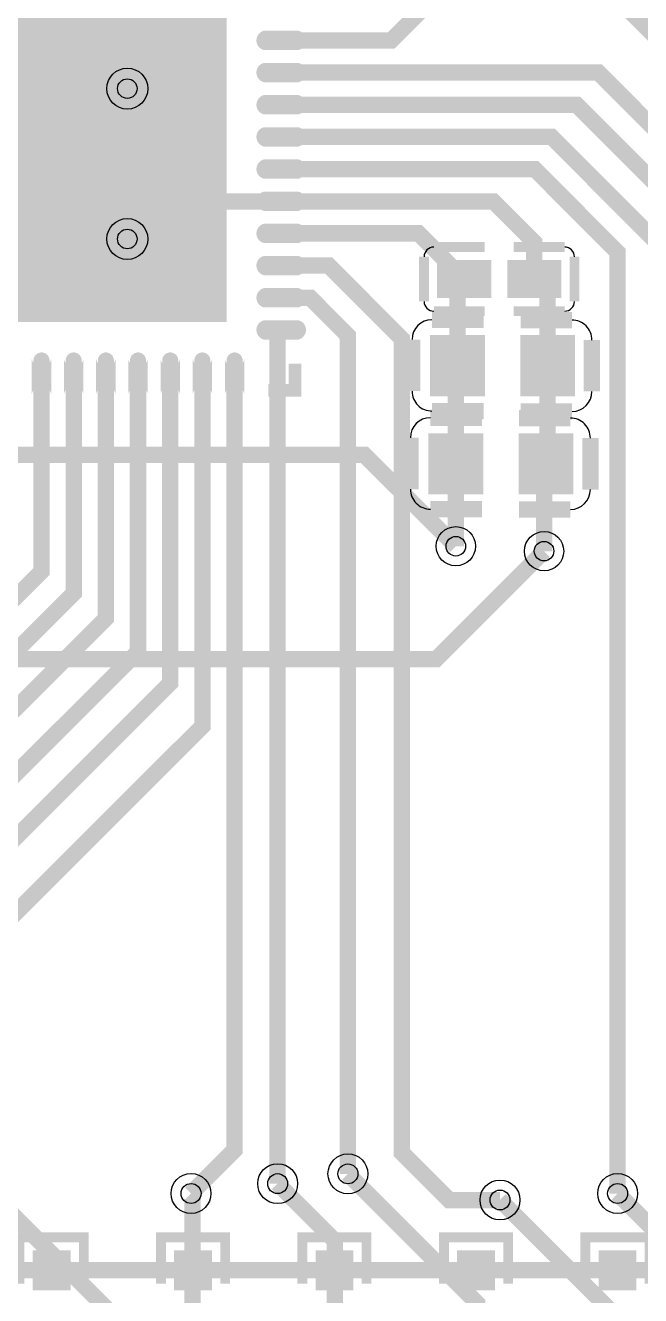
# Model space of a CAD drawing. Header units: millimetres. Extents: x 0 to 155, y 0 to 71.
# Drawn here: x 77.74 to 87.3, y 15.63 to 35.37 of the extents above; entities that cross this region are included whole.
import ezdxf

# ---------------------------------------------------------------- set-up
doc = ezdxf.new("R2010")
doc.units = ezdxf.units.MM
for name, color, linetype, true_color in [('BottomLayer', 7, 'Continuous', 0x0000ff), ('Hole', 7, 'Continuous', 0x222222), ('Multi-Layer', 7, 'Continuous', 0xc0c0c0), ('TopLayer', 7, 'Continuous', 0xff0000), ('TopPasteMaskLayer', 7, 'Continuous', 0x808080), ('TopSilkLayer', 7, 'Continuous', 0xffcc00), ('TopSolderMaskLayer', 7, 'Continuous', 0x800080)]:
    doc.layers.add(name, color=color, linetype=linetype, true_color=true_color)

msp = doc.modelspace()

# ---------------------------------------------------------------- hatches: boundary and pattern name
at = {"layer": 'TopLayer'}
for points in [[(73.642, 37.992), (80.842, 37.992), (80.842, 30.792), (73.642, 30.792)], [(81.466, 35.017, -0.785398), (81.466, 35.267), (81.967, 35.267, -0.785398), (81.967, 35.017)], [(81.466, 34.517, -0.785398), (81.466, 34.767), (81.967, 34.767, -0.785398), (81.967, 34.517)], [(81.466, 34.017, -0.785398), (81.466, 34.267), (81.967, 34.267, -0.785398), (81.967, 34.017)], [(81.466, 33.517, -0.785398), (81.466, 33.767), (81.967, 33.767, -0.785398), (81.967, 33.517)], [(81.466, 33.017, -0.785398), (81.466, 33.267), (81.967, 33.267, -0.785398), (81.967, 33.017)], [(81.466, 32.517, -0.785398), (81.466, 32.767), (81.967, 32.767, -0.785398), (81.967, 32.517)], [(81.466, 32.017, -0.785398), (81.466, 32.267), (81.967, 32.267, -0.785398), (81.967, 32.017)], [(81.466, 31.517, -0.785398), (81.466, 31.767), (81.967, 31.767, -0.785398), (81.967, 31.517)], [(84.954, 31.161), (84.954, 31.701), (84.164, 31.701), (84.164, 31.161)], [(85.254, 31.161), (85.254, 31.701), (86.044, 31.701), (86.044, 31.161)], [(81.466, 31.017, -0.785398), (81.466, 31.267), (81.967, 31.267, -0.785398), (81.967, 31.017)], [(81.466, 30.517, -0.785398), (81.466, 30.767), (81.967, 30.767, -0.785398), (81.967, 30.517)], [(84.055, 30.535), (84.855, 30.535), (84.855, 29.635), (84.055, 29.635)], [(85.455, 30.535), (86.255, 30.535), (86.255, 29.635), (85.455, 29.635)], [(78.117, 30.167, -0.785398), (77.867, 30.167), (77.867, 29.667, -0.785398), (78.117, 29.667)], [(78.616, 30.167, -0.785398), (78.366, 30.167), (78.366, 29.667, -0.785398), (78.616, 29.667)], [(79.117, 30.167, -0.785398), (78.867, 30.167), (78.867, 29.667, -0.785398), (79.117, 29.667)], [(79.616, 30.167, -0.785398), (79.366, 30.167), (79.366, 29.667, -0.785398), (79.616, 29.667)], [(80.117, 30.167, -0.785398), (79.867, 30.167), (79.867, 29.667, -0.785398), (80.117, 29.667)], [(80.616, 30.167, -0.785398), (80.366, 30.167), (80.366, 29.667, -0.785398), (80.616, 29.667)], [(81.117, 30.167, -0.785398), (80.867, 30.167), (80.867, 29.667, -0.785398), (81.117, 29.667)], [(84.03, 29.011), (84.83, 29.011), (84.83, 28.111), (84.03, 28.111)], [(85.43, 29.011), (86.23, 29.011), (86.23, 28.111), (85.43, 28.111)], [(77.88, 15.744), (78.42, 15.744), (78.42, 16.31), (77.88, 16.31)], [(80.077, 15.744), (80.617, 15.744), (80.617, 16.31), (80.077, 16.31)], [(82.274, 15.744), (82.814, 15.744), (82.814, 16.31), (82.274, 16.31)], [(84.474, 15.744), (85.014, 15.744), (85.014, 16.31), (84.474, 16.31)], [(86.671, 15.744), (87.211, 15.744), (87.211, 16.31), (86.671, 16.31)]]:
    msp.add_hatch(color=256, dxfattribs=at).paths.add_polyline_path(points)
at = {"layer": 'TopPasteMaskLayer'}
for points in [[(74.362, 37.272), (80.122, 37.272), (80.122, 31.512), (74.362, 31.512)], [(81.466, 35.017), (81.45, 35.018), (81.434, 35.021), (81.419, 35.027), (81.405, 35.034), (81.391, 35.043), (81.379, 35.054), (81.369, 35.066), (81.36, 35.08), (81.353, 35.094), (81.347, 35.11), (81.344, 35.126), (81.343, 35.142), (81.344, 35.158), (81.347, 35.174), (81.353, 35.189), (81.36, 35.204), (81.369, 35.217), (81.379, 35.229), (81.391, 35.24), (81.405, 35.249), (81.419, 35.257), (81.434, 35.262), (81.45, 35.265), (81.466, 35.267), (81.967, 35.267), (81.983, 35.265), (81.999, 35.262), (82.014, 35.257), (82.028, 35.249), (82.042, 35.24), (82.054, 35.229), (82.064, 35.217), (82.073, 35.204), (82.08, 35.189), (82.086, 35.174), (82.089, 35.158), (82.09, 35.142), (82.089, 35.126), (82.086, 35.11), (82.08, 35.094), (82.073, 35.08), (82.064, 35.066), (82.054, 35.054), (82.042, 35.043), (82.028, 35.034), (82.014, 35.027), (81.999, 35.021), (81.983, 35.018), (81.967, 35.017)], [(81.466, 34.517), (81.45, 34.518), (81.434, 34.521), (81.419, 34.526), (81.404, 34.533), (81.39, 34.542), (81.378, 34.553), (81.367, 34.565), (81.358, 34.579), (81.351, 34.594), (81.346, 34.609), (81.343, 34.625), (81.341, 34.642), (81.343, 34.658), (81.346, 34.674), (81.351, 34.689), (81.358, 34.704), (81.367, 34.718), (81.378, 34.73), (81.39, 34.741), (81.404, 34.75), (81.419, 34.757), (81.434, 34.762), (81.45, 34.765), (81.466, 34.767), (81.967, 34.767), (81.983, 34.765), (81.999, 34.762), (82.014, 34.757), (82.029, 34.75), (82.043, 34.741), (82.055, 34.73), (82.066, 34.718), (82.075, 34.704), (82.082, 34.689), (82.087, 34.674), (82.091, 34.658), (82.092, 34.642), (82.091, 34.625), (82.087, 34.609), (82.082, 34.594), (82.075, 34.579), (82.066, 34.565), (82.055, 34.553), (82.043, 34.542), (82.029, 34.533), (82.014, 34.526), (81.999, 34.521), (81.983, 34.518), (81.967, 34.517)], [(81.466, 34.017), (81.45, 34.018), (81.435, 34.022), (81.419, 34.027), (81.405, 34.034), (81.392, 34.043), (81.38, 34.054), (81.369, 34.066), (81.36, 34.08), (81.353, 34.094), (81.348, 34.11), (81.345, 34.126), (81.344, 34.142), (81.345, 34.158), (81.348, 34.174), (81.353, 34.189), (81.36, 34.203), (81.369, 34.217), (81.38, 34.229), (81.392, 34.24), (81.405, 34.249), (81.419, 34.256), (81.435, 34.262), (81.45, 34.265), (81.466, 34.267), (81.967, 34.267), (81.983, 34.265), (81.998, 34.262), (82.014, 34.256), (82.028, 34.249), (82.041, 34.24), (82.053, 34.229), (82.064, 34.217), (82.073, 34.203), (82.08, 34.189), (82.085, 34.174), (82.088, 34.158), (82.089, 34.142), (82.088, 34.126), (82.085, 34.11), (82.08, 34.094), (82.073, 34.08), (82.064, 34.066), (82.053, 34.054), (82.041, 34.043), (82.028, 34.034), (82.014, 34.027), (81.998, 34.022), (81.983, 34.018), (81.967, 34.017)], [(81.466, 33.517), (81.45, 33.518), (81.434, 33.521), (81.419, 33.526), (81.404, 33.533), (81.39, 33.542), (81.378, 33.553), (81.367, 33.565), (81.358, 33.579), (81.351, 33.594), (81.346, 33.609), (81.343, 33.625), (81.342, 33.642), (81.343, 33.658), (81.346, 33.674), (81.351, 33.689), (81.358, 33.704), (81.367, 33.718), (81.378, 33.73), (81.39, 33.741), (81.404, 33.75), (81.419, 33.757), (81.434, 33.762), (81.45, 33.765), (81.466, 33.766), (81.967, 33.766), (81.983, 33.765), (81.999, 33.762), (82.014, 33.757), (82.029, 33.75), (82.043, 33.741), (82.055, 33.73), (82.066, 33.718), (82.075, 33.704), (82.082, 33.689), (82.087, 33.674), (82.091, 33.658), (82.092, 33.642), (82.091, 33.625), (82.087, 33.609), (82.082, 33.594), (82.075, 33.579), (82.066, 33.565), (82.055, 33.553), (82.043, 33.542), (82.029, 33.533), (82.014, 33.526), (81.999, 33.521), (81.983, 33.518), (81.967, 33.517)], [(81.466, 33.017), (81.45, 33.018), (81.434, 33.021), (81.419, 33.027), (81.405, 33.034), (81.391, 33.043), (81.379, 33.054), (81.369, 33.066), (81.36, 33.08), (81.353, 33.094), (81.347, 33.11), (81.344, 33.125), (81.343, 33.142), (81.344, 33.158), (81.347, 33.174), (81.353, 33.189), (81.36, 33.204), (81.369, 33.217), (81.379, 33.229), (81.391, 33.24), (81.405, 33.249), (81.419, 33.257), (81.434, 33.262), (81.45, 33.265), (81.466, 33.267), (81.967, 33.267), (81.983, 33.265), (81.999, 33.262), (82.014, 33.257), (82.028, 33.249), (82.042, 33.24), (82.054, 33.229), (82.064, 33.217), (82.073, 33.204), (82.08, 33.189), (82.086, 33.174), (82.089, 33.158), (82.09, 33.142), (82.089, 33.125), (82.086, 33.11), (82.08, 33.094), (82.073, 33.08), (82.064, 33.066), (82.054, 33.054), (82.042, 33.043), (82.028, 33.034), (82.014, 33.027), (81.999, 33.021), (81.983, 33.018), (81.967, 33.017)], [(81.466, 32.517), (81.45, 32.518), (81.434, 32.521), (81.419, 32.526), (81.404, 32.533), (81.39, 32.542), (81.378, 32.553), (81.367, 32.565), (81.358, 32.579), (81.351, 32.594), (81.346, 32.609), (81.343, 32.625), (81.341, 32.642), (81.343, 32.658), (81.346, 32.674), (81.351, 32.689), (81.358, 32.704), (81.367, 32.718), (81.378, 32.73), (81.39, 32.741), (81.404, 32.75), (81.419, 32.757), (81.434, 32.762), (81.45, 32.765), (81.466, 32.767), (81.967, 32.767), (81.983, 32.765), (81.999, 32.762), (82.014, 32.757), (82.029, 32.75), (82.043, 32.741), (82.055, 32.73), (82.066, 32.718), (82.075, 32.704), (82.082, 32.689), (82.087, 32.674), (82.091, 32.658), (82.092, 32.642), (82.091, 32.625), (82.087, 32.609), (82.082, 32.594), (82.075, 32.579), (82.066, 32.565), (82.055, 32.553), (82.043, 32.542), (82.029, 32.533), (82.014, 32.526), (81.999, 32.521), (81.983, 32.518), (81.967, 32.517)], [(81.466, 32.017), (81.45, 32.018), (81.434, 32.021), (81.419, 32.026), (81.404, 32.033), (81.39, 32.043), (81.378, 32.053), (81.367, 32.066), (81.358, 32.079), (81.351, 32.094), (81.346, 32.109), (81.343, 32.125), (81.342, 32.142), (81.343, 32.158), (81.346, 32.174), (81.351, 32.189), (81.358, 32.204), (81.367, 32.218), (81.378, 32.23), (81.39, 32.241), (81.404, 32.25), (81.419, 32.257), (81.434, 32.262), (81.45, 32.266), (81.466, 32.267), (81.967, 32.267), (81.983, 32.266), (81.999, 32.262), (82.014, 32.257), (82.029, 32.25), (82.043, 32.241), (82.055, 32.23), (82.066, 32.218), (82.075, 32.204), (82.082, 32.189), (82.087, 32.174), (82.091, 32.158), (82.092, 32.142), (82.091, 32.125), (82.087, 32.109), (82.082, 32.094), (82.075, 32.079), (82.066, 32.066), (82.055, 32.053), (82.043, 32.043), (82.029, 32.033), (82.014, 32.026), (81.999, 32.021), (81.983, 32.018), (81.967, 32.017)], [(81.466, 31.517), (81.45, 31.518), (81.434, 31.521), (81.419, 31.526), (81.404, 31.533), (81.39, 31.542), (81.378, 31.553), (81.367, 31.565), (81.358, 31.579), (81.351, 31.594), (81.346, 31.609), (81.343, 31.625), (81.342, 31.642), (81.343, 31.658), (81.346, 31.674), (81.351, 31.689), (81.358, 31.704), (81.367, 31.718), (81.378, 31.73), (81.39, 31.741), (81.404, 31.75), (81.419, 31.757), (81.434, 31.762), (81.45, 31.765), (81.466, 31.766), (81.967, 31.766), (81.983, 31.765), (81.999, 31.762), (82.014, 31.757), (82.029, 31.75), (82.043, 31.741), (82.055, 31.73), (82.066, 31.718), (82.075, 31.704), (82.082, 31.689), (82.087, 31.674), (82.091, 31.658), (82.092, 31.642), (82.091, 31.625), (82.087, 31.609), (82.082, 31.594), (82.075, 31.579), (82.066, 31.565), (82.055, 31.553), (82.043, 31.542), (82.029, 31.533), (82.014, 31.526), (81.999, 31.521), (81.983, 31.518), (81.967, 31.517)], [(84.924, 31.656), (84.924, 31.206), (84.854, 31.156), (84.374, 31.156), (84.324, 31.206), (84.324, 31.656), (84.374, 31.706), (84.854, 31.706)], [(85.884, 31.656), (85.884, 31.206), (85.834, 31.156), (85.354, 31.156), (85.284, 31.206), (85.284, 31.656), (85.354, 31.706), (85.834, 31.706)], [(81.466, 31.017), (81.45, 31.018), (81.434, 31.021), (81.419, 31.026), (81.404, 31.033), (81.39, 31.043), (81.378, 31.053), (81.367, 31.066), (81.358, 31.079), (81.351, 31.094), (81.346, 31.109), (81.343, 31.125), (81.341, 31.142), (81.343, 31.158), (81.346, 31.174), (81.351, 31.19), (81.358, 31.204), (81.367, 31.218), (81.378, 31.23), (81.39, 31.241), (81.404, 31.25), (81.419, 31.257), (81.434, 31.262), (81.45, 31.266), (81.466, 31.267), (81.967, 31.267), (81.983, 31.266), (81.999, 31.262), (82.014, 31.257), (82.029, 31.25), (82.043, 31.241), (82.055, 31.23), (82.066, 31.218), (82.075, 31.204), (82.082, 31.19), (82.087, 31.174), (82.091, 31.158), (82.092, 31.142), (82.091, 31.125), (82.087, 31.109), (82.082, 31.094), (82.075, 31.079), (82.066, 31.066), (82.055, 31.053), (82.043, 31.043), (82.029, 31.033), (82.014, 31.026), (81.999, 31.021), (81.983, 31.018), (81.967, 31.017)], [(81.466, 30.517), (81.45, 30.518), (81.434, 30.521), (81.419, 30.526), (81.404, 30.533), (81.39, 30.542), (81.378, 30.553), (81.367, 30.565), (81.358, 30.579), (81.351, 30.594), (81.346, 30.609), (81.343, 30.625), (81.341, 30.642), (81.343, 30.658), (81.346, 30.674), (81.351, 30.689), (81.358, 30.704), (81.367, 30.718), (81.378, 30.73), (81.39, 30.741), (81.404, 30.75), (81.419, 30.757), (81.434, 30.762), (81.45, 30.765), (81.466, 30.766), (81.967, 30.766), (81.983, 30.765), (81.999, 30.762), (82.014, 30.757), (82.029, 30.75), (82.043, 30.741), (82.055, 30.73), (82.066, 30.718), (82.075, 30.704), (82.082, 30.689), (82.087, 30.674), (82.091, 30.658), (82.092, 30.642), (82.091, 30.625), (82.087, 30.609), (82.082, 30.594), (82.075, 30.579), (82.066, 30.565), (82.055, 30.553), (82.043, 30.542), (82.029, 30.533), (82.014, 30.526), (81.999, 30.521), (81.983, 30.518), (81.967, 30.517)], [(84.055, 30.535), (84.855, 30.535), (84.855, 29.635), (84.055, 29.635)], [(85.455, 30.535), (86.255, 30.535), (86.255, 29.635), (85.455, 29.635)], [(77.867, 30.167), (77.868, 30.183), (77.871, 30.199), (77.876, 30.214), (77.883, 30.229), (77.892, 30.243), (77.903, 30.255), (77.916, 30.266), (77.929, 30.275), (77.944, 30.282), (77.959, 30.287), (77.975, 30.291), (77.992, 30.292), (78.008, 30.291), (78.024, 30.287), (78.039, 30.282), (78.054, 30.275), (78.068, 30.266), (78.08, 30.255), (78.091, 30.243), (78.1, 30.229), (78.107, 30.214), (78.112, 30.199), (78.116, 30.183), (78.117, 30.167), (78.117, 29.667), (78.116, 29.65), (78.112, 29.634), (78.107, 29.619), (78.1, 29.604), (78.091, 29.59), (78.08, 29.578), (78.068, 29.567), (78.054, 29.558), (78.039, 29.551), (78.024, 29.546), (78.008, 29.543), (77.992, 29.542), (77.975, 29.543), (77.959, 29.546), (77.944, 29.551), (77.929, 29.558), (77.916, 29.567), (77.903, 29.578), (77.892, 29.59), (77.883, 29.604), (77.876, 29.619), (77.871, 29.634), (77.868, 29.65), (77.867, 29.667)], [(78.366, 30.167), (78.368, 30.183), (78.371, 30.199), (78.376, 30.214), (78.383, 30.229), (78.392, 30.243), (78.403, 30.255), (78.415, 30.266), (78.429, 30.275), (78.444, 30.282), (78.459, 30.287), (78.475, 30.291), (78.491, 30.292), (78.508, 30.291), (78.524, 30.287), (78.539, 30.282), (78.554, 30.275), (78.568, 30.266), (78.58, 30.255), (78.591, 30.243), (78.6, 30.229), (78.607, 30.214), (78.612, 30.199), (78.615, 30.183), (78.617, 30.167), (78.617, 29.667), (78.615, 29.65), (78.612, 29.634), (78.607, 29.619), (78.6, 29.604), (78.591, 29.59), (78.58, 29.578), (78.568, 29.567), (78.554, 29.558), (78.539, 29.551), (78.524, 29.546), (78.508, 29.543), (78.491, 29.542), (78.475, 29.543), (78.459, 29.546), (78.444, 29.551), (78.429, 29.558), (78.415, 29.567), (78.403, 29.578), (78.392, 29.59), (78.383, 29.604), (78.376, 29.619), (78.371, 29.634), (78.368, 29.65), (78.366, 29.667)], [(78.867, 30.167), (78.868, 30.183), (78.871, 30.199), (78.876, 30.214), (78.883, 30.229), (78.892, 30.243), (78.903, 30.255), (78.916, 30.266), (78.929, 30.275), (78.944, 30.282), (78.959, 30.287), (78.975, 30.291), (78.992, 30.292), (79.008, 30.291), (79.024, 30.287), (79.039, 30.282), (79.054, 30.275), (79.068, 30.266), (79.08, 30.255), (79.091, 30.243), (79.1, 30.229), (79.107, 30.214), (79.112, 30.199), (79.116, 30.183), (79.117, 30.167), (79.117, 29.667), (79.116, 29.65), (79.112, 29.634), (79.107, 29.619), (79.1, 29.604), (79.091, 29.59), (79.08, 29.578), (79.068, 29.567), (79.054, 29.558), (79.039, 29.551), (79.024, 29.546), (79.008, 29.543), (78.992, 29.542), (78.975, 29.543), (78.959, 29.546), (78.944, 29.551), (78.929, 29.558), (78.916, 29.567), (78.903, 29.578), (78.892, 29.59), (78.883, 29.604), (78.876, 29.619), (78.871, 29.634), (78.868, 29.65), (78.867, 29.667)], [(79.366, 30.167), (79.368, 30.183), (79.371, 30.199), (79.376, 30.214), (79.383, 30.229), (79.392, 30.243), (79.403, 30.255), (79.415, 30.266), (79.429, 30.275), (79.444, 30.282), (79.459, 30.287), (79.475, 30.291), (79.492, 30.292), (79.508, 30.291), (79.524, 30.287), (79.539, 30.282), (79.554, 30.275), (79.568, 30.266), (79.58, 30.255), (79.591, 30.243), (79.6, 30.229), (79.607, 30.214), (79.612, 30.199), (79.615, 30.183), (79.617, 30.167), (79.617, 29.667), (79.615, 29.65), (79.612, 29.634), (79.607, 29.619), (79.6, 29.604), (79.591, 29.59), (79.58, 29.578), (79.568, 29.567), (79.554, 29.558), (79.539, 29.551), (79.524, 29.546), (79.508, 29.543), (79.492, 29.542), (79.475, 29.543), (79.459, 29.546), (79.444, 29.551), (79.429, 29.558), (79.415, 29.567), (79.403, 29.578), (79.392, 29.59), (79.383, 29.604), (79.376, 29.619), (79.371, 29.634), (79.368, 29.65), (79.366, 29.667)], [(79.867, 30.167), (79.868, 30.183), (79.871, 30.199), (79.876, 30.214), (79.883, 30.229), (79.892, 30.243), (79.903, 30.255), (79.916, 30.266), (79.929, 30.275), (79.944, 30.282), (79.959, 30.287), (79.975, 30.291), (79.992, 30.292), (80.008, 30.291), (80.024, 30.287), (80.039, 30.282), (80.054, 30.275), (80.068, 30.266), (80.08, 30.255), (80.091, 30.243), (80.1, 30.229), (80.107, 30.214), (80.112, 30.199), (80.116, 30.183), (80.117, 30.167), (80.117, 29.667), (80.116, 29.65), (80.112, 29.634), (80.107, 29.619), (80.1, 29.604), (80.091, 29.59), (80.08, 29.578), (80.068, 29.567), (80.054, 29.558), (80.039, 29.551), (80.024, 29.546), (80.008, 29.543), (79.992, 29.542), (79.975, 29.543), (79.959, 29.546), (79.944, 29.551), (79.929, 29.558), (79.916, 29.567), (79.903, 29.578), (79.892, 29.59), (79.883, 29.604), (79.876, 29.619), (79.871, 29.634), (79.868, 29.65), (79.867, 29.667)], [(80.366, 30.167), (80.368, 30.183), (80.371, 30.199), (80.376, 30.214), (80.383, 30.229), (80.392, 30.243), (80.403, 30.255), (80.415, 30.266), (80.429, 30.275), (80.444, 30.282), (80.459, 30.287), (80.475, 30.291), (80.492, 30.292), (80.508, 30.291), (80.524, 30.287), (80.539, 30.282), (80.554, 30.275), (80.568, 30.266), (80.58, 30.255), (80.591, 30.243), (80.6, 30.229), (80.607, 30.214), (80.612, 30.199), (80.615, 30.183), (80.617, 30.167), (80.617, 29.667), (80.615, 29.65), (80.612, 29.634), (80.607, 29.619), (80.6, 29.604), (80.591, 29.59), (80.58, 29.578), (80.568, 29.567), (80.554, 29.558), (80.539, 29.551), (80.524, 29.546), (80.508, 29.543), (80.492, 29.542), (80.475, 29.543), (80.459, 29.546), (80.444, 29.551), (80.429, 29.558), (80.415, 29.567), (80.403, 29.578), (80.392, 29.59), (80.383, 29.604), (80.376, 29.619), (80.371, 29.634), (80.368, 29.65), (80.366, 29.667)], [(80.867, 30.167), (80.868, 30.183), (80.871, 30.199), (80.876, 30.214), (80.883, 30.229), (80.892, 30.243), (80.903, 30.255), (80.916, 30.266), (80.929, 30.275), (80.944, 30.282), (80.959, 30.287), (80.975, 30.291), (80.992, 30.292), (81.008, 30.291), (81.024, 30.287), (81.039, 30.282), (81.054, 30.275), (81.068, 30.266), (81.08, 30.255), (81.091, 30.243), (81.1, 30.229), (81.107, 30.214), (81.112, 30.199), (81.116, 30.183), (81.117, 30.167), (81.117, 29.667), (81.116, 29.65), (81.112, 29.634), (81.107, 29.619), (81.1, 29.604), (81.091, 29.59), (81.08, 29.578), (81.068, 29.567), (81.054, 29.558), (81.039, 29.551), (81.024, 29.546), (81.008, 29.543), (80.992, 29.542), (80.975, 29.543), (80.959, 29.546), (80.944, 29.551), (80.929, 29.558), (80.916, 29.567), (80.903, 29.578), (80.892, 29.59), (80.883, 29.604), (80.876, 29.619), (80.871, 29.634), (80.868, 29.65), (80.867, 29.667)], [(84.03, 29.011), (84.83, 29.011), (84.83, 28.111), (84.03, 28.111)], [(85.43, 29.011), (86.23, 29.011), (86.23, 28.111), (85.43, 28.111)], [(77.92, 15.729), (78.38, 15.729), (78.42, 15.769), (78.42, 16.27), (78.38, 16.31), (77.92, 16.31), (77.88, 16.27), (77.88, 15.769)], [(80.117, 15.729), (80.577, 15.729), (80.617, 15.769), (80.617, 16.27), (80.577, 16.31), (80.117, 16.31), (80.077, 16.27), (80.077, 15.769)], [(82.314, 15.729), (82.774, 15.729), (82.814, 15.769), (82.814, 16.27), (82.774, 16.31), (82.314, 16.31), (82.274, 16.27), (82.274, 15.769)], [(84.514, 15.729), (84.974, 15.729), (85.014, 15.769), (85.014, 16.27), (84.974, 16.31), (84.514, 16.31), (84.474, 16.27), (84.474, 15.769)], [(86.711, 15.729), (87.171, 15.729), (87.211, 15.769), (87.211, 16.27), (87.171, 16.31), (86.711, 16.31), (86.671, 16.27), (86.671, 15.769)]]:
    msp.add_hatch(color=256, dxfattribs=at).paths.add_polyline_path(points)
at = {"layer": 'TopSolderMaskLayer'}
for points in [[(73.616, 38.017), (80.867, 38.017), (80.867, 30.766), (73.616, 30.766)], [(81.449, 34.991, -0.785398), (81.449, 35.292), (81.983, 35.292, -0.785398), (81.983, 34.991)], [(81.449, 34.491, -0.785398), (81.449, 34.792), (81.983, 34.792, -0.785398), (81.983, 34.491)], [(81.449, 33.991, -0.785398), (81.449, 34.292), (81.983, 34.292, -0.785398), (81.983, 33.991)], [(81.449, 33.491, -0.785398), (81.449, 33.792), (81.983, 33.792, -0.785398), (81.983, 33.491)], [(81.449, 32.991, -0.785398), (81.449, 33.292), (81.983, 33.292, -0.785398), (81.983, 32.991)], [(81.449, 32.491, -0.785398), (81.449, 32.792), (81.983, 32.792, -0.785398), (81.983, 32.491)], [(81.449, 31.991, -0.785398), (81.449, 32.292), (81.983, 32.292, -0.785398), (81.983, 31.991)], [(81.449, 31.491, -0.785398), (81.449, 31.792), (81.983, 31.792, -0.785398), (81.983, 31.491)], [(84.98, 31.136), (84.98, 31.727), (84.139, 31.727), (84.139, 31.136)], [(85.229, 31.136), (85.229, 31.727), (86.07, 31.727), (86.07, 31.136)], [(81.449, 30.991, -0.785398), (81.449, 31.292), (81.983, 31.292, -0.785398), (81.983, 30.991)], [(81.449, 30.491, -0.785398), (81.449, 30.792), (81.983, 30.792, -0.785398), (81.983, 30.491)], [(84.03, 30.561), (84.881, 30.561), (84.881, 29.61), (84.03, 29.61)], [(85.43, 30.561), (86.281, 30.561), (86.281, 29.61), (85.43, 29.61)], [(78.142, 30.184, -0.785398), (77.841, 30.184), (77.841, 29.65, -0.785398), (78.142, 29.65)], [(78.642, 30.184, -0.785398), (78.341, 30.184), (78.341, 29.65, -0.785398), (78.642, 29.65)], [(79.142, 30.184, -0.785398), (78.841, 30.184), (78.841, 29.65, -0.785398), (79.142, 29.65)], [(79.642, 30.184, -0.785398), (79.341, 30.184), (79.341, 29.65, -0.785398), (79.642, 29.65)], [(80.142, 30.184, -0.785398), (79.841, 30.184), (79.841, 29.65, -0.785398), (80.142, 29.65)], [(80.642, 30.184, -0.785398), (80.341, 30.184), (80.341, 29.65, -0.785398), (80.642, 29.65)], [(81.142, 30.184, -0.785398), (80.841, 30.184), (80.841, 29.65, -0.785398), (81.142, 29.65)], [(84.004, 29.037), (84.855, 29.037), (84.855, 28.086), (84.004, 28.086)], [(85.404, 29.037), (86.255, 29.037), (86.255, 28.086), (85.404, 28.086)], [(77.856, 15.718), (78.444, 15.718), (78.444, 16.337), (77.856, 16.337)], [(80.053, 15.718), (80.641, 15.718), (80.641, 16.337), (80.053, 16.337)], [(82.25, 15.718), (82.838, 15.718), (82.838, 16.337), (82.25, 16.337)], [(84.449, 15.718), (85.038, 15.718), (85.038, 16.337), (84.449, 16.337)], [(86.647, 15.718), (87.235, 15.718), (87.235, 16.337), (86.647, 16.337)]]:
    msp.add_hatch(color=256, dxfattribs=at).paths.add_polyline_path(points)

# ---------------------------------------------------------------- linework, layer by layer
at = {"layer": 'BottomLayer', "const_width": 0.254}
for points in [[(78.485, 41.403), (81.33, 41.403), (96.494, 26.237), (96.494, 13.537), (90.144, 7.187), (88.544, 7.187), (87.121, 5.767), (86.74, 5.767)], [(71.627, 31.675), (70.84, 30.888), (70.84, 19.023), (72.618, 17.245), (77.19, 17.245), (79.196, 15.239)], [(84.43, 27.28), (83.007, 28.702), (75.209, 28.702)], [(85.801, 27.203), (84.125, 25.527), (72.263, 25.527)], [(82.753, 17.526), (84.76, 15.519), (84.76, 14.173)], [(81.661, 17.374), (82.55, 16.485), (82.55, 14.199)], [(80.315, 17.221), (80.34, 17.196), (80.34, 14.224)], [(85.116, 17.12), (86.944, 15.291), (86.944, 14.199)], [(86.944, 17.221), (89.154, 15.011), (89.154, 14.275)]]:
    msp.add_lwpolyline(points, dxfattribs=at)
at = {"layer": 'Hole'}
for centre, radius in [((79.325, 34.392), 0.152), ((79.325, 32.055), 0.152), ((84.43, 27.28), 0.152), ((85.801, 27.204), 0.152), ((82.753, 17.526), 0.155), ((80.315, 17.221), 0.155), ((81.661, 17.374), 0.155), ((86.944, 17.221), 0.155), ((85.116, 17.12), 0.155)]:
    msp.add_circle(centre, radius, dxfattribs=at)
at = {"layer": 'Multi-Layer'}
for centre, radius in [((79.325, 34.392), 0.318), ((79.325, 32.055), 0.318), ((84.43, 27.28), 0.305), ((85.801, 27.204), 0.305), ((82.753, 17.526), 0.31), ((81.661, 17.374), 0.31), ((80.315, 17.221), 0.31), ((85.116, 17.12), 0.31), ((86.944, 17.221), 0.31)]:
    msp.add_circle(centre, radius, dxfattribs=at)
at = {"layer": 'TopLayer', "const_width": 0.254}
for points in [[(81.716, 35.142), (83.428, 35.142), (85.115, 36.829), (86.512, 36.829), (91.152, 41.469), (91.152, 55.815)], [(79.991, 38.866), (79.991, 37.141), (77.24, 34.391)], [(81.716, 34.642), (86.644, 34.642), (91.033, 30.25), (91.896, 29.387), (91.896, 17.322)], [(81.716, 32.64), (78.993, 32.64), (77.24, 34.391)], [(81.716, 34.142), (86.306, 34.142), (88.95, 31.495), (89.991, 30.453), (89.991, 17.499)], [(81.716, 33.641), (85.917, 33.641), (87.604, 31.952), (88.213, 31.342), (88.213, 17.499)], [(81.716, 33.141), (85.656, 33.141), (86.562, 32.231), (86.943, 31.85), (86.943, 17.22)], [(81.716, 32.64), (85.013, 32.64), (85.648, 32.005), (85.648, 31.431)], [(81.716, 32.143), (83.85, 32.143), (84.558, 31.431)], [(81.716, 31.642), (82.455, 31.642), (83.413, 30.682), (83.591, 30.504), (83.591, 17.855), (84.327, 17.118), (85.115, 17.118)], [(84.558, 31.431), (84.454, 31.327), (84.454, 30.085)], [(85.648, 31.431), (85.854, 31.226), (85.854, 30.085)], [(81.716, 31.142), (82.168, 31.142), (82.473, 30.834), (82.752, 30.555), (82.752, 17.525)], [(81.716, 30.641), (81.66, 30.586), (81.66, 17.372)], [(84.454, 30.085), (84.429, 30.06), (84.429, 28.561)], [(85.828, 28.561), (85.854, 28.587), (85.854, 30.085)], [(19.323, 10.253), (19.049, 10.525), (19.049, 11.937), (31.216, 24.103), (45.214, 24.103), (48.566, 20.751), (74.599, 20.751), (79.491, 25.643), (79.491, 29.918)], [(22.211, 10.253), (21.487, 10.974), (21.487, 12.47), (32.207, 23.19), (44.12, 23.19), (44.629, 22.681), (45.135, 22.681), (48.82, 18.998), (75.005, 18.998), (80.492, 24.484), (80.492, 29.918)], [(78.493, 29.918), (78.493, 26.55), (74.497, 22.554), (48.208, 22.554), (48.057, 22.403), (47.879, 22.403)], [(77.992, 29.918), (77.992, 26.887), (74.27, 23.165), (48.565, 23.165), (48.565, 23.292)], [(79.991, 29.918), (79.991, 25.153), (74.929, 20.09), (74.727, 19.888), (49.047, 19.888)], [(78.991, 29.918), (78.991, 26.158), (74.574, 21.741), (49.505, 21.741), (49.505, 21.717)], [(80.992, 29.918), (80.992, 17.898), (80.314, 17.22)], [(84.429, 28.561), (84.429, 28.561), (84.429, 27.278)], [(85.828, 28.561), (85.8, 28.533), (85.8, 27.202)], [(75.95, 16.029), (78.15, 16.029)], [(78.15, 16.029), (80.347, 16.029)], [(80.347, 16.029), (82.544, 16.029)], [(82.544, 16.029), (84.744, 16.029)], [(84.744, 16.029), (86.941, 16.029)], [(86.941, 16.029), (89.138, 16.029)]]:
    msp.add_lwpolyline(points, dxfattribs=at)
at = {"layer": 'TopSilkLayer'}
for points, const_width in [([(84.088, 31.93), (84.878, 31.93)], 0.152), ([(86.121, 31.93), (85.331, 31.93)], 0.152), ([(83.936, 31.085), (83.936, 31.778)], 0.152), ([(86.273, 31.085), (86.273, 31.778)], 0.152), ([(84.878, 30.933), (84.088, 30.933)], 0.152), ([(85.331, 30.933), (86.121, 30.933)], 0.152), ([(84.86, 30.801), (84.06, 30.801)], 0.254), ([(85.435, 30.795), (86.235, 30.795)], 0.254), ([(83.75, 30.491), (83.75, 29.691)], 0.254), ([(86.545, 30.485), (86.545, 29.685)], 0.254), ([(81.516, 29.702), (81.931, 29.702), (81.931, 30.117)], 0.2), ([(84.86, 29.381), (84.06, 29.381)], 0.254), ([(85.435, 29.375), (86.235, 29.375)], 0.254), ([(84.834, 29.277), (84.034, 29.277)], 0.254), ([(85.41, 29.271), (86.21, 29.271)], 0.254), ([(83.724, 28.967), (83.724, 28.167)], 0.254), ([(86.52, 28.961), (86.52, 28.161)], 0.254), ([(84.834, 27.857), (84.034, 27.857)], 0.254), ([(85.41, 27.851), (86.21, 27.851)], 0.254), ([(77.651, 15.821), (77.651, 16.539), (78.648, 16.539), (78.648, 15.821)], 0.152), ([(79.848, 15.821), (79.848, 16.539), (80.846, 16.539), (80.846, 15.821)], 0.152), ([(82.045, 15.821), (82.045, 16.539), (83.043, 16.539), (83.043, 15.821)], 0.152), ([(84.245, 15.821), (84.245, 16.539), (85.242, 16.539), (85.242, 15.821)], 0.152), ([(86.442, 15.821), (86.442, 16.539), (87.439, 16.539), (87.439, 15.821)], 0.152)]:
    msp.add_lwpolyline(points, dxfattribs=dict(at, const_width=const_width))
for centre, radius, start, end in [((84.088, 31.778), 0.152, 90, 180), ((86.121, 31.778), 0.152, 0, 90), ((84.088, 31.085), 0.152, 180, 270), ((86.121, 31.085), 0.152, 270, 360), ((84.059, 30.491), 0.31, 90, 180), ((86.235, 30.485), 0.31, 359.9953, 90), ((84.059, 29.691), 0.31, 179.9953, 270), ((86.235, 29.685), 0.31, 270, 0), ((84.034, 28.967), 0.31, 90, 180), ((86.21, 28.961), 0.31, 359.9953, 90), ((84.034, 28.167), 0.31, 179.9953, 270), ((86.21, 28.161), 0.31, 270, 0)]:
    msp.add_arc(centre, radius, start, end, dxfattribs=at)

doc.saveas('drawing.dxf')
